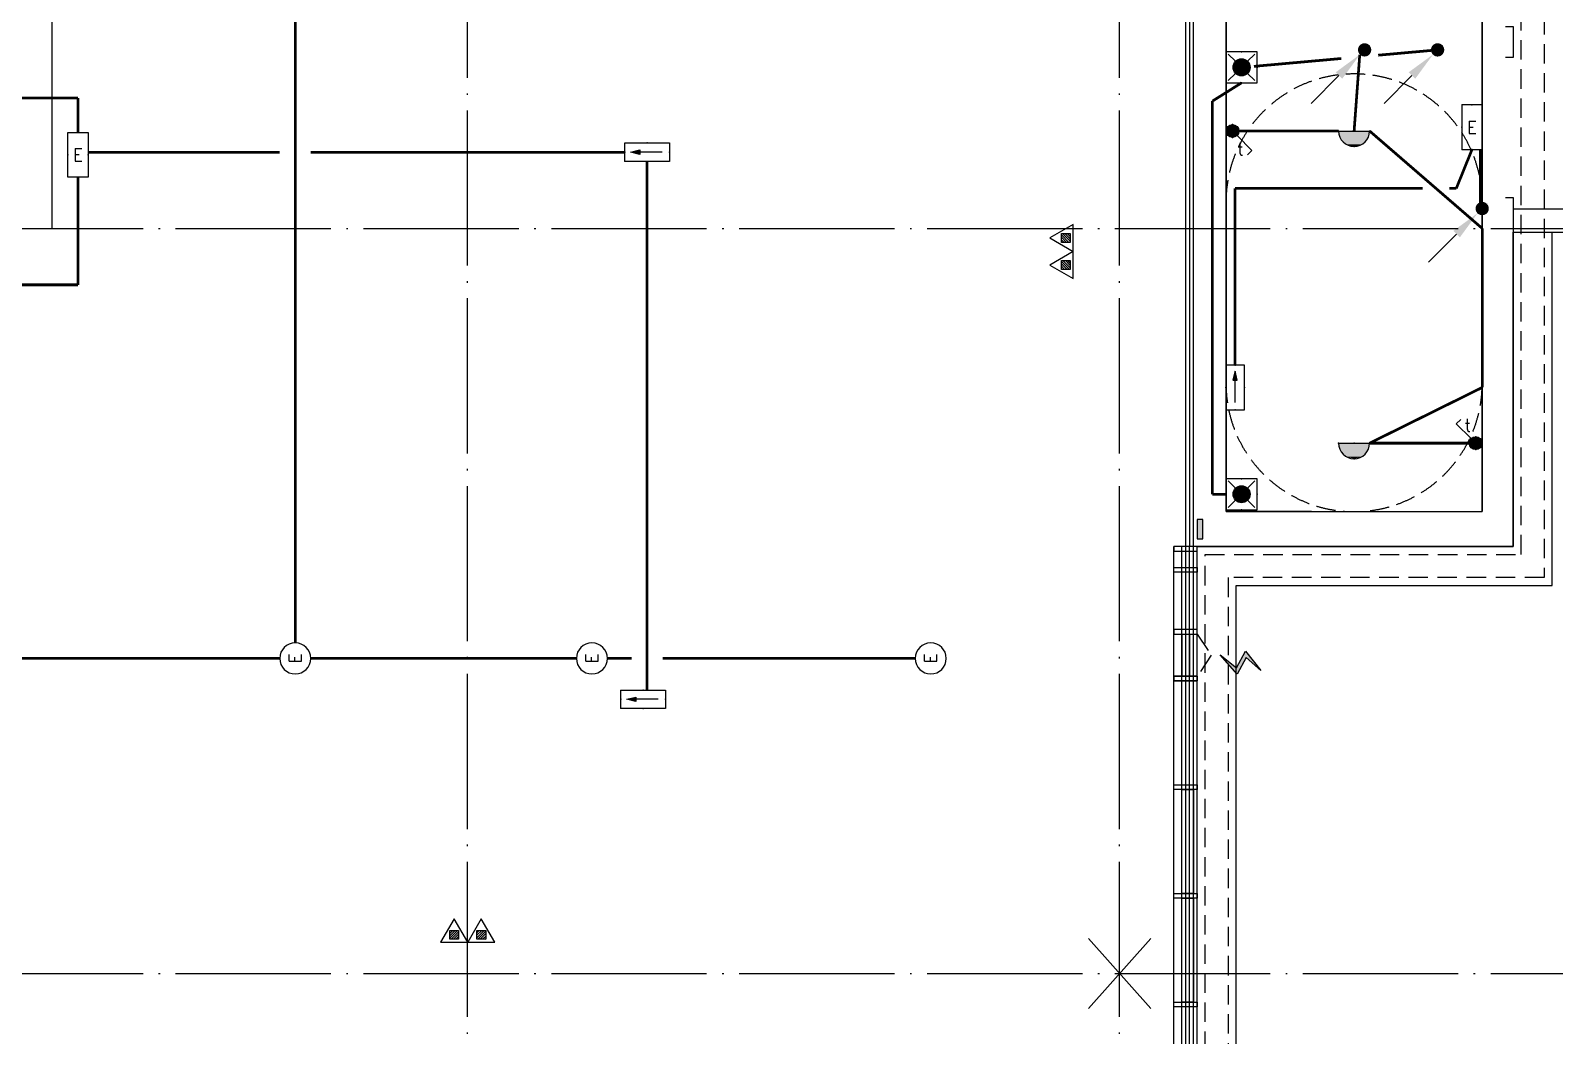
# Model space of a CAD drawing. Extents: x -2209072 to 495824, y -92434 to 572724.
# Drawn here: x 95770 to 115402, y 36400 to 49350 of the extents above; entities that cross this region are included whole.
import ezdxf
from ezdxf.enums import TextEntityAlignment as Align
from ezdxf.xclip import XClip

# ---------------------------------------------------------------- set-up
doc = ezdxf.new("R2010")
doc.units = 0
doc.header["$LTSCALE"] = 1000
doc.header["$MEASUREMENT"] = 0
for name, pattern in [('6#7#幕墙$0$$1$DASH', [0.35, 0.25, -0.1]), ('DASH', [0.35, 0.25, -0.1]), ('X-104 6#7#平面$0$104-1112 结构$0$$AUDIT_BAD_LTYPE1', [0]), ('X-104 6#7#平面$0$CACHE', [0.375, 0.25, -0.125]), ('X-104 6#7#平面$0$DOTE', [2.4200000000000004, 2, -0.2, 0.02, -0.2]), ('梯段6、7$0$DASH', [0.35, 0.25, -0.1])]:
    doc.linetypes.add(name, pattern=pattern)
doc.layers.get('0').update_dxf_attribs({"linetype": 'CONTINUOUS'})
doc.layers.get('Defpoints').update_dxf_attribs({"linetype": 'CONTINUOUS'})
doc.layers.add('6#7#幕墙$0$04-不打印_辅助线', color=165, linetype='CONTINUOUS', plot=False)
for name, color, linetype in [('6#7#幕墙$0$04-电动窗', 1, 'CONTINUOUS'), ('6#7#幕墙$0$A-C_玻璃幕墙', 140, 'CONTINUOUS'), ('6#7#幕墙$0$A-C_窗', 140, 'CONTINUOUS'), ('EQUIP-照明', 3, 'CONTINUOUS'), ('LWIRE', 4, 'CONTINUOUS'), ('WIRE-应急', 2, 'DASH'), ('WIRE-照明', 1, 'CONTINUOUS'), ('X-104 6#7#平面$0$01-标注_轴线坐标', 132, 'CONTINUOUS'), ('X-104 6#7#平面$0$A-E_楼梯', 171, 'CONTINUOUS'), ('X-104 6#7#平面$0$A-O_散水', 134, 'CONTINUOUS'), ('X-104 6#7#平面$0$A-SUR_保温', 222, 'CONTINUOUS'), ('X-104 6#7#平面$0$A-TECH_结构', 21, 'CONTINUOUS'), ('X-104 6#7#平面$0$A_AXIS-轴线', 36, 'X-104 6#7#平面$0$DOTE'), ('X-104 6#7#平面$0$EQUIP_消防-01', 7, 'CONTINUOUS'), ('X-104 6#7#平面$0$M-道路 边线', 151, 'CONTINUOUS'), ('X-104 6#7#平面$0$水-消防_消火栓', 41, 'CONTINUOUS'), ('梯段6、7$0$A-E_楼梯', 171, 'CONTINUOUS')]:
    doc.layers.add(name, color=color, linetype=linetype)
doc.layers.add('X-104 6#7#平面$0$000套内', color=226, linetype='CONTINUOUS', lineweight=30, plot=False)
doc.styles.add('_TEL_DIM', font='SIMPLEX', dxfattribs={"width": 0.8, "height": 3.5, "bigfont": 'HZTXT'})
doc.styles.get("Standard").update_dxf_attribs({"font": 'gbenor.shx', "bigfont": 'gbcbig.shx'})

# ---------------------------------------------------------------- blocks, each defined once
blk = doc.blocks.new('$equip$00001838')
blk.add_circle((0, 0), 0.5)
at = {"color": 7, "style": '_TEL_DIM'}
blk.add_attdef('$TEXT$', text='', height=0.4, dxfattribs=at).set_placement((0, 0), align=Align.MIDDLE_CENTER)
at = {"color": 7, "style": '_TEL_DIM', "flags": 1}
blk.add_attdef('A', text='', height=2e-05, dxfattribs=at).set_placement((0, 0), align=Align.MIDDLE_CENTER)
blk = doc.blocks.new('$equip_U$00000189(HT0843)')
at = {"color": 2}
for p, q in [((-0.7199999999938882, 0.6599999999998545), (-0.7199999999938882, 0)), ((0.7200000000084401, 0.6599999999998545), (-0.7199999999938882, 0.6599999999998545)), ((0.7200000000084401, 0), (0.7200000000084401, 0.6599999999998545)), ((-0.7199999999938882, 0), (0.7200000000084401, 0))]:
    blk.add_line(p, q, dxfattribs=at)
at = {"color": 2, "const_width": 0.0125}
for points in [[(0.7200000000084401, 0.6599999999998545), (0.7200000000084401, 0.6599999999998545), (-0.7199999999938882, 0.6599999999998545)], [(-0.7199999999938882, 0.6599999999998545), (-0.7199999999938882, 0)], [(0.7200000000084401, 0), (0.7200000000084401, 0.6599999999998545)], [(-0.7199999999938882, 0), (0.7200000000084401, 0)]]:
    blk.add_lwpolyline(points, dxfattribs=at)
at = {"color": 2}
blk.add_lwpolyline([(-0.7199999999938882, 0.6599999999998545), (-0.7199999999938882, 0)], dxfattribs=at)
for p in [(7.275957614183426e-12, 0.6599999999998545), (-0.7199999999938882, 0.3299999999999272), (7.275957614183426e-12, 0), (0.7200000000084401, 0.3299999999999272)]:
    blk.add_point(p)
at = {"color": 7, "style": '_TEL_DIM'}
blk.add_attdef('$TEXT$', text='', height=0.4, dxfattribs=at).set_placement((7.275957614183426e-12, 0.3299999999999272), align=Align.MIDDLE_CENTER)
at = {"color": 7, "style": '_TEL_DIM', "flags": 1}
blk.add_attdef('A', text='', height=2.5e-05, dxfattribs=at).set_placement((7.275957614183426e-12, 0), align=Align.MIDDLE_CENTER)
blk = doc.blocks.new('$equip$00002540')
blk.add_hatch(color=256).paths.add_polyline_path([(0.2400000000016007, 0.3720000000030268), (0.2400000000016007, 0.2280000000064319), (0.5280000000020664, 0.3000000000029104)])
for p, q in [((-0.7199999999975262, 0.6000000000058208), (-0.7199999999975262, 0)), ((0.7199999999975262, 0.6000000000058208), (-0.7199999999975262, 0.6000000000058208)), ((0.7199999999975262, 0), (0.7199999999975262, 0.6000000000058208)), ((-0.7199999999975262, 0), (0.7199999999975262, 0)), ((0.2400000000016007, 0.3720000000030268), (0.2400000000016007, 0.2280000000064319)), ((0.5280000000020664, 0.3000000000029104), (0.2400000000016007, 0.3720000000030268)), ((0.2400000000016007, 0.2280000000064319), (0.5280000000020664, 0.3000000000029104))]:
    blk.add_line(p, q)
at = {"color": 7}
blk.add_line((-0.4800000000032014, 0.3000000000029104), (0.4800000000032014, 0.3000000000029104), dxfattribs=at)
at = {"const_width": 0.02}
blk.add_lwpolyline([(-0.7199999999975262, 0.6000000000058208), (-0.7199999999975262, 0), (0.7199999999975262, 0), (0.7199999999975262, 0.6000000000058208), (-0.7199999999975262, 0.6000000000058208), (-0.7199999999975262, 0)], dxfattribs=at)
for p in [(0, 0.6000000000058208), (-0.7199999999975262, 0.3000000000029104), (0, 0), (0.7199999999975262, 0.3000000000029104)]:
    blk.add_point(p)
at = {"color": 7, "style": '_TEL_DIM', "flags": 1}
blk.add_attdef('A', text='', height=2e-05, dxfattribs=at).set_placement((0, 0), align=Align.MIDDLE_CENTER)
blk = doc.blocks.new('$equip$00002534')
for p, q in [((-0.7200000000011642, 0.6599999999998545), (-0.7200000000011642, 0)), ((0.7200000000011642, 0.6599999999998545), (-0.7200000000011642, 0.6599999999998545)), ((0.7200000000011642, 0), (0.7200000000011642, 0.6599999999998545)), ((-0.7200000000011642, 0), (0.7200000000011642, 0))]:
    blk.add_line(p, q)
at = {"const_width": 0.03}
blk.add_lwpolyline([(-0.7200000000011642, 0.6599999999998545), (-0.7200000000011642, 0), (0.7200000000011642, 0), (0.7200000000011642, 0.6599999999998545), (-0.7200000000011642, 0.6599999999998545), (-0.7200000000011642, 0)], dxfattribs=at)
for p in [(0, 0.6599999999998545), (-0.7200000000011642, 0.3299999999981083), (0, 0), (0.7200000000011642, 0.3299999999981083)]:
    blk.add_point(p)
at = {"color": 7, "style": '_TEL_DIM'}
blk.add_attdef('$TEXT$', text='', height=0.4, dxfattribs=at).set_placement((0, 0.3299999999981083), align=Align.MIDDLE_CENTER)
at = {"color": 7, "style": '_TEL_DIM', "flags": 1}
blk.add_attdef('A', text='', height=2e-05, dxfattribs=at).set_placement((0, 0), align=Align.MIDDLE_CENTER)
blk = doc.blocks.new('$equip$00001168')
blk.add_line((-0.5, 0), (0.5, 0))
blk.add_arc((0, 0), 0.5, 180, 0)
for p in [(-0.5, 0), (0, 0), (0.5, 0), (0, -0.5)]:
    blk.add_point(p)
for points in [[(0.4330127018911298, -0.25), (-0.4330127018911298, -0.25), (0.5, 0), (-0.5, 0)], [(0.25, -0.4330127018911298), (-0.25, -0.4330127018911298), (0.4330127018911298, -0.25), (-0.4330127018911298, -0.25)], [(0, -0.5), (0, -0.5), (0.25, -0.4330127018911298), (-0.25, -0.4330127018911298)]]:
    blk.add_solid(points)
at = {"flags": 9}
blk.add_attdef('A', (0, 0), '', height=2e-05, dxfattribs=at)
blk = doc.blocks.new('$equip$00001822')
for p, q in [((0.1473139127483591, 0.3556472460822988), (0.625, 0.8333333333339397)), ((0.625, 0.8333333333339397), (0.7664213562384248, 0.6919119770955149))]:
    blk.add_line(p, q)
blk.add_circle((0, 0.2083333333339397), 0.2083333333334168)
for p in [(-0.2083333333357587, 0.2083333333339397), (-0.01544940226449398, 0.0005736313996749232), (0, 0.4166666666660603), (0.2083333333357587, 0.2083333333339397)]:
    blk.add_point(p)
for points in [[(-0.1804219591213041, 0.312500000001819), (0.1804219591213041, 0.312500000001819), (-0.2083333333284827, 0.2083333333339397), (0.2083333333284827, 0.2083333333339397)], [(-0.1804219591213041, 0.1041666666660603), (0.1804219591213041, 0.1041666666660603), (-0.2083333333284827, 0.2083333333339397), (0.2083333333284827, 0.2083333333339397)], [(-0.1041666666715173, 0.3887552924552438), (0.1041666666715173, 0.3887552924552438), (-0.1804219591213041, 0.312500000001819), (0.1804219591213041, 0.312500000001819)], [(-0.1041666666715173, 0.02791137421263556), (0.1041666666715173, 0.02791137421263556), (-0.1804219591213041, 0.1041666666660603), (0.1804219591213041, 0.1041666666660603)], [(0, 0.4166666666660603), (0, 0.4166666666660603), (-0.1041666666715173, 0.3887552924552438), (0.1041666666715173, 0.3887552924552438)], [(0, 1.818989403545856e-12), (0, 1.818989403545856e-12), (-0.1041666666715173, 0.02791137421263556), (0.1041666666715173, 0.02791137421263556)]]:
    blk.add_solid(points)
at = {"color": 7, "style": '_TEL_DIM'}
blk.add_attdef('$TEXT$', text='', height=0.4, dxfattribs=at).set_placement((0.5805799275694881, 0.4645799965601327), align=Align.MIDDLE_CENTER)
at = {"color": 7, "style": '_TEL_DIM', "flags": 1}
blk.add_attdef('A', text='', height=2e-05, dxfattribs=at).set_placement((0, 0), align=Align.MIDDLE_CENTER)
blk = doc.blocks.new('$equip$00002604')
blk.add_hatch(color=256).paths.add_polyline_path([(0.2745181131831487, 0.5000125000005937, 1), (-0.2744993631858961, 0.5000125000005937, 1)])
for p, q in [((-0.4285620535811177, 0.9285839285730617), (-0.1940976152691292, 0.6941194902610732)), ((0.1941163652627438, 0.6941194902683492), (0.4285808035638183, 0.9285839285730617)), ((-0.4285620535811177, 0.07144107142812572), (-0.1940976152691292, 0.3059055097401142)), ((0.1941163652627438, 0.3059055097328383), (0.4285808035638183, 0.07144107142812572))]:
    blk.add_line(p, q)
at = {"const_width": 0.02}
blk.add_lwpolyline([(-0.4999906250013737, 1.000012500000594), (-0.4999906250013737, 1.250000059371814e-05), (0.5000093749986263, 1.250000059371814e-05), (0.5000093749986263, 1.000012500000594), (-0.4999906250013737, 1.000012500000594), (-0.4999906250013737, 1.250000059371814e-05)], dxfattribs=at)
blk.add_lwpolyline([(-0.4999906250013737, 1.000012500000594), (-0.4999906250013737, 1.250000059371814e-05), (0.5000093749986263, 1.250000059371814e-05), (0.5000093749986263, 1.000012500000594)], close=True)
blk.add_circle((9.374998626299202e-06, 0.5000125000005937), 0.2745087381843628)
for p in [(9.374998626299202e-06, 1.000012500000594), (-0.4999906250013737, 0.5000125000005937), (0.5000093749986263, 0.5000125000005937), (0, 0)]:
    blk.add_point(p)
at = {"color": 7, "style": '_TEL_DIM', "flags": 1}
blk.add_attdef('A', text='', height=2.5e-05, dxfattribs=at).set_placement((0, 0), align=Align.MIDDLE_CENTER)
blk = doc.blocks.new('$equip_U$00000292(HT0843)')
for p in [(9.374998626299202e-06, 1.000012500000594), (-0.4999906250013737, 0.5000125000005937), (0.5000093749986263, 0.5000125000005937)]:
    blk.add_point(p)
blk.add_blockref('$equip$00002604', (0, 0))
at = {"color": 7, "style": '_TEL_DIM', "flags": 1}
for tag in ['REMARK', 'A']:
    blk.add_attdef(tag, text='', height=2.5e-05, dxfattribs=at).set_placement((0, 0), align=Align.MIDDLE_CENTER)
blk = doc.blocks.new('X-104 6#7#平面$0$A$C1863634F')
at = {"layer": 'X-104 6#7#平面$0$A_AXIS-轴线'}
for points in [[(101400.0000000001, -4499.999999999971), (101400, 60899.99999999991)], [(109800.0000000001, -4499.999999999956), (109800, 60899.99999999991)], [(-3999.999999999806, 46799.99999999997), (117300.0000000002, 46799.9999999993)], [(-3999.999999999925, 37199.99999999997), (117300.0000000001, 37199.9999999993)]]:
    blk.add_lwpolyline(points, dxfattribs=at)
blk = doc.blocks.new('梯段6、7')
at = {"color": 8, "linetype": '梯段6、7$0$DASH'}
for centre, radius, start, end in [((49800.00311367554, 3400.000000096537), 1350.000000000002, 0, 180), ((49800.00311367547, -6699.999999936466), 1350.000000000002, 0, 180), ((49800.00311367059, -9819.999999936525), 1350.000000000002, 180, 0), ((49800.00311368037, -16500.0036340596), 1350.000000000002, 0, 180), ((49800.00311366576, -19819.99999996959), 1350, 180, 0), ((20965.47970799168, -27260.00000000224), 1649.999999999774, 0, 180), ((49800.00311367547, -27020.00000000259), 1350.000000000002, 0, 180), ((20965.47970799194, -29600.00000000259), 1649.999999999774, 180, 0), ((49800.00311363724, -29879.99050598426), 1350.000000000002, 180, 0), ((49800.00311368033, -57378.12996616081), 1350.000000000002, 0, 180), ((20965.47970799173, -58198.12996616081), 1649.999999999778, 0, 180), ((49800.00311367551, -59458.12996616078), 1350.000000000002, 180, 0), ((20965.47970799188, -60358.12996616084), 1649.999999999774, 180, 0), ((49800.00311367546, -67528.12996619378), 1350.000000000002, 0, 180), ((20965.47970799168, -68018.12996619346), 1649.999999999774, 0, 180), ((49800.00311367064, -70128.1263565169), 1350.000000000002, 180, 0), ((20965.47970799194, -70358.12996619387), 1649.999999999774, 180, 0), ((49800.00311368039, -79978.12996622684), 1350.000000000002, 180, 0)]:
    blk.add_arc(centre, radius, start, end, dxfattribs=at)
at = {"layer": 'Defpoints'}
for points in [[(44800.0010378748, 6850.000000096596), (54800.00103786729, 6850.000000096537), (54800.00103786727, -3149.999999936525), (44800.00103787478, -3149.999999936525)], [(51150.00311368064, 4950.000000096508), (48450.0031136757, 4950.000000096596), (48450.00311367573, -1149.999999903375), (51150.00311368058, -1149.999999903463)], [(44800.00103787472, -3149.999999936583), (54800.00103786722, -3149.999999936525), (54800.00103786726, -13149.99999996959), (44800.00103787472, -13149.99999996953)], [(51150.00311368032, -5149.999999936583), (48450.00311367546, -5149.999999936525), (48450.00311367548, -11249.99999993655), (51150.00311368036, -11249.99999993652)], [(44800.00103787472, -13149.99999996953), (54800.00103786726, -13149.99999996959), (54800.00103786726, -23150.00000000259), (44800.00103787474, -23150.00000000259)], [(51150.00311367546, -15149.99999996956), (48450.00311367059, -15149.99999996956), (48450.00311367061, -21249.99999996959), (51150.00311367546, -21249.99999996959)], [(15665.47763219092, -23150.00000000268), (25665.47763218347, -23150.00000000265), (25665.47763218347, -33150.00000003559), (15665.47763219092, -33150.00000003568)], [(44800.00103787474, -23150.00000000259), (54800.00103786726, -23150.00000000259), (54800.00103786725, -33150.00000003568), (44800.00103787474, -33150.00000003565)], [(19315.47970798681, -24850.00000000265), (22615.47970799168, -24850.00000000265), (22615.47970799168, -31250.00000000268), (19315.47970798681, -31250.00000000259)], [(48450.00311367059, -25150.00000000265), (51150.00311367547, -25150.00000000259), (51150.00311367547, -31250.00000000256), (48450.00311367059, -31250.00000000265)], [(15665.47763219097, -53908.12996616078), (25665.47763218347, -53908.12996616078), (25665.47763218352, -63908.12996619384), (15665.47763219094, -63908.12996619381)], [(44800.00103787474, -53908.12996616081), (54800.00103786722, -53908.12996616078), (54800.00103786725, -63908.12996619381), (44800.00103787474, -63908.12996619381)], [(19315.4797079867, -55608.12996616084), (22615.47970799159, -55608.12996616084), (22615.47970799156, -62008.12996616084), (19315.4797079867, -62008.12996616078)], [(51150.00311368032, -55908.12996616081), (48450.00311367543, -55908.12996616081), (48450.00311367546, -62008.12996616078), (51150.00311368036, -62008.12996616084)], [(15665.47763219094, -63908.12996619381), (25665.47763218349, -63908.12996619381), (25665.47763218349, -73908.12996622684), (15665.47763219097, -73908.12996622687)], [(44800.00103787474, -63908.12996619381), (54800.00103786722, -63908.12996619381), (54800.00103786726, -73908.12996622684), (44800.00103787472, -73908.12996622684)], [(19315.4797079917, -65608.12996619387), (22615.47970799656, -65608.12996619387), (22615.47970799659, -72008.12996619387), (19315.47970799173, -72008.12996619387)], [(51150.00311368032, -65908.12996619381), (48450.00311367544, -65908.12996619387), (48450.00311367547, -72008.12996619384), (51150.00311368034, -72008.12996619384)], [(15665.477632191, -73908.12996622687), (25665.47763218349, -73908.12996622684), (25665.47763218352, -83908.1299662599), (15665.477632191, -83908.1299662599)], [(44800.00103787475, -73908.12996622687), (54800.00103786726, -73908.12996622684), (54800.00103786727, -83908.1299662599), (44800.00103787474, -83908.12996625988)], [(19315.47970798673, -75608.12996622693), (22615.47970799159, -75608.1299662269), (22615.47970799156, -82008.1299662269), (19315.47970798673, -82008.12996622693)], [(51150.00311368036, -75908.12996622687), (48450.00311367544, -75908.12996622684), (48450.00311367548, -82008.12996622684), (51150.00311368042, -82008.12996622684)]]:
    blk.add_lwpolyline(points, close=True, dxfattribs=at)
for points in [[(47328.13509098372, -61608.12996616078), (52127.8370705538, -61608.12996616078)], [(47328.13509098369, -71608.12996619378), (52127.83707055378, -71608.12996619378)], [(47328.13509098372, -81608.12996622687), (52127.83707055381, -81608.12996622678)]]:
    blk.add_lwpolyline(points, dxfattribs=at)
at = {"layer": '梯段6、7$0$A-E_楼梯'}
for p, q in [((49850.00311367544, -16499.99999996959), (49750.00311367054, -16499.99999996953)), ((49750.00311367055, -16699.99999996959), (49750.00311367054, -16499.99999996953)), ((49850.00311367547, -18516.5383014743), (49850.00311367544, -16499.99999996959)), ((49850.00311367544, -16499.99999996959), (51150.00311367548, -16499.99999996953)), ((49910.00311366803, -16699.99999996959), (49910.00311366802, -16499.99999996959)), ((49910.00311366802, -16499.99999996959), (51150.00311367548, -16499.99999996953)), ((49850.00311367544, -16759.99999996959), (51150.00311367548, -16759.99999996959)), ((51150.00311367546, -17892.53830147415), (51150.00311367547, -16699.99999996962)), ((49850.00311367547, -17019.99999996959), (51150.00311367548, -17019.99999996953)), ((49850.00311367546, -17279.99999996959), (51150.00311367546, -17279.99999996953)), ((49850.00311367548, -17539.99999996953), (51150.00311367546, -17539.99999996959)), ((49850.00311367548, -17799.99999996953), (51150.00311367547, -17799.99999996959)), ((49850.00311367548, -18059.99999996959), (50801.12457514326, -18059.99999996959)), ((50553.44414001248, -18178.8866088324), (51150.00311367548, -17892.53830147409)), ((50572.56100925029, -18280.63390858911), (51150.0031136755, -18003.46169846502)), ((51150.00311367546, -19819.99999996959), (51150.0031136755, -18003.46169846502)), ((49850.00311367548, -18516.53830147412), (50409.45413321827, -18248.00181209357)), ((50428.57100245611, -18349.74911185022), (50395.62278177442, -18174.38606236456)), ((50395.62278177442, -18174.38606236456), (50587.93096954554, -18362.43872390778)), ((50587.93096954554, -18362.43872390778), (50553.44414001248, -18178.8866088324)), ((49850.00311367546, -18319.99999996959), (50259.45790847656, -18319.99999996959)), ((49850.00311367547, -18627.46169846499), (50428.57100245611, -18349.74911185022)), ((50615.54831887432, -18259.9999999695), (51150.00311367544, -18259.99999996956)), ((49850.00311367548, -19819.99999996959), (49850.00311367547, -18627.46169846499)), ((50073.88165220765, -18519.99999996959), (51150.00311367547, -18519.99999996953)), ((49850.00311367547, -18779.99999996956), (51150.00311367548, -18779.9999999695)), ((49850.00311367544, -19039.99999996956), (51150.00311367546, -19039.99999996956)), ((49850.00311367547, -19299.9999999695), (51150.00311367546, -19299.99999996956)), ((49850.00311367547, -19559.99999996953), (51150.00311367546, -19559.99999996956)), ((49750.00311367058, -19819.99999996953), (49852.73716575759, -19819.99999996959)), ((49850.00311367548, -19819.99999996959), (51150.00311367546, -19819.99999996959)), ((49750.00311370398, -27020.00000000265), (49850.00311367061, -27020.00000000262)), ((65868.2518914072, -53274.68419681478), (106225.487226869, -53274.68419681478)), ((66706.71224821625, -53743.14960536809), (68845.65029137098, -55132.79230492283)), ((66772.08878844205, -53642.5220346525), (68592.08878844205, -54824.95446708499)), ((66838.5272855135, -56653.06257519309), (68977.46532866826, -55263.41987563836)), ((65909.85493770942, -56514.14365627419), (63784.49059929526, -56514.14365627422)), ((66542.08878844243, -56514.14365627422), (65909.85493770942, -56514.14365627419)), ((66572.08878844237, -56634.14365627416), (63784.49059929524, -56634.14365627419)), ((66542.08878844244, -56676.73623493291), (68845.650291371, -58173.33284546339)), ((66772.08878844205, -56683.06257519315), (68592.08878844205, -57865.49500762558)), ((66802.08878844243, -59524.68419681478), (64634.40468344954, -59524.68419681481)), ((66792.02932894987, -59524.68419681481), (106225.487226869, -59524.68419681478)), ((49690.00311367543, -78442.12996622684), (49690.00311367538, -77318.12996622623)), ((49690.00311367538, -77318.12996622623), (49910.00311367548, -77318.12996622623)), ((49910.00311367548, -77318.12996622623), (49910.00311367551, -80038.12996622667)), ((49750.00311367543, -78418.12996622687), (49750.0031136754, -77378.1299662262)), ((49750.0031136754, -77378.1299662262), (49850.00311367546, -77378.12996622626)), ((49850.00311367546, -77378.12996622626), (49850.0031136755, -80038.12996622667)), ((48450.0031136755, -80108.12996622684), (48450.0031136755, -80048.12996622681)), ((49910.00311367551, -80038.12996622667), (49850.0031136755, -80038.12996622667))]:
    blk.add_line(p, q, dxfattribs=at)
for points in [[(49690.00311363903, -19879.99999996962), (49910.00311363912, -19879.99999996976), (49910.00311366862, -16439.99999996953), (49690.00311366862, -16439.99999996962), (49690.00311363903, -19879.99999996962)], [(49690.00311370401, -29360.00000000262), (49690.00311370401, -26960.00000000262), (49910.00311370399, -26960.00000000265), (49910.00311370399, -29880.00000000265)], [(51150.00311363724, -29879.99050598429), (51150.00311367546, -29620.00000000262)], [(66542.08878844244, -53443.60311573357), (66542.08878844243, -53274.68419681478), (66153.67404060112, -53274.68419681475)], [(66542.08878844243, -53304.68419681478), (66542.08878844243, -53704.68419681481), (66342.08878844243, -53704.68419681475), (66342.08878844243, -53304.68419681478)], [(68882.08878844208, -54963.87338600389), (68882.08878844208, -54794.95446708493), (68622.08878844208, -54794.95446708496), (68622.08878844208, -54626.03554816605), (68362.08878844208, -54626.03554816605), (68362.08878844211, -54457.11662924709), (68102.0887884421, -54457.11662924706), (68102.08878844207, -54288.1977103283), (67842.08878844207, -54288.1977103283), (67842.0887884421, -54119.27879140934), (67582.08878844212, -54119.27879140931), (67582.08878844211, -53950.35987249037), (67322.0887884421, -53950.35987249043), (67322.0887884421, -53781.44095357147), (67062.08878844211, -53781.44095357147), (67062.08878844211, -53612.5220346525), (66802.08878844211, -53612.5220346525), (66802.08878844244, -53443.60311573357), (66542.08878844244, -53443.60311573357)], [(68852.08878844207, -54963.87338600389), (68852.08878844207, -54824.95446708496), (68592.08878844205, -54824.95446708499), (68592.08878844208, -54656.03554816602), (68332.0887884421, -54656.03554816602), (68332.08878844208, -54487.11662924715), (68072.08878844207, -54487.11662924712), (68072.0887884421, -54318.19771032827), (67812.08878844208, -54318.19771032827), (67812.08878844208, -54149.27879140939), (67552.0887884421, -54149.27879140936), (67552.0887884421, -53980.3598724904), (67292.08878844211, -53980.35987249037), (67292.08878844208, -53811.44095357152), (67032.08878844208, -53811.44095357152), (67032.08878844211, -53642.52203465253), (66772.08878844205, -53642.5220346525), (66772.08878844237, -53473.6031157336), (66542.08878844243, -53473.60311573363)], [(66802.08878844243, -56484.14365627419), (66802.08878844246, -56315.22473735522), (67062.08878844243, -56315.22473735525), (67062.08878844243, -56146.30581843632), (67322.08878844243, -56146.30581843635), (67322.08878844243, -55977.38689951738), (67582.08878844243, -55977.38689951738), (67582.08878844244, -55808.46798059859), (67842.08878844244, -55808.46798059857), (67842.08878844243, -55639.54906167966), (68102.08878844242, -55639.54906167966), (68102.0887884424, -55470.6301427607), (68362.08878844239, -55470.63014276072), (68362.0887884424, -55301.71122384179), (68622.08878844242, -55301.71122384173), (68622.0887884424, -55132.79230492286), (68882.0887884424, -55132.79230492288), (68882.08878844208, -54963.87338600389), (69142.08878844205, -54963.87338600389)], [(66832.08878844243, -56484.14365627419), (66832.08878844243, -56345.22473735528), (67092.08878844243, -56345.22473735528), (67092.08878844244, -56176.30581843635), (67352.08878844244, -56176.30581843635), (67352.08878844243, -56007.38689951741), (67612.08878844243, -56007.38689951741), (67612.0887884424, -55838.46798059862), (67872.08878844243, -55838.46798059862), (67872.08878844242, -55669.54906167963), (68132.08878844242, -55669.54906167963), (68132.0887884424, -55500.63014276072), (68392.0887884424, -55500.6301427607), (68392.0887884424, -55331.71122384176), (68652.08878844242, -55331.71122384176), (68652.08878844242, -55162.79230492283), (68912.08878844246, -55162.79230492286), (68912.08878844211, -54993.87338600386), (69142.08878844207, -54993.87338600386)], [(69112.08878844214, -54993.87338600389), (69112.08878844214, -55393.87338600386), (68912.08878844214, -55393.87338600386), (68912.08878844211, -54993.87338600386)], [(68882.0887884421, -58004.41392654451), (68882.08878844208, -57835.49500762558), (68622.08878844208, -57835.49500762558), (68622.08878844212, -57666.57608870658), (68362.0887884421, -57666.57608870664), (68362.0887884421, -57497.65716978774), (68102.08878844211, -57497.65716978774), (68102.08878844211, -57328.73825086886), (67842.08878844211, -57328.73825086886), (67842.08878844211, -57159.81933194998), (67582.0887884421, -57159.81933194996), (67582.08878844211, -56990.90041303099), (67322.08878844211, -56990.90041303099), (67322.0887884421, -56821.98149411209), (67062.08878844211, -56821.98149411211), (67062.08878844211, -56653.06257519312), (66802.08878844211, -56653.06257519309), (66802.08878844243, -56484.14365627419), (66542.08878844244, -56484.14365627422)], [(68852.08878844207, -58004.41392654454), (68852.08878844208, -57865.49500762555), (68592.08878844205, -57865.49500762558), (68592.08878844208, -57696.57608870661), (68332.0887884421, -57696.57608870658), (68332.08878844207, -57527.65716978771), (68072.08878844207, -57527.65716978771), (68072.08878844208, -57358.73825086889), (67812.08878844208, -57358.73825086886), (67812.0887884421, -57189.81933194996), (67552.08878844207, -57189.81933195001), (67552.08878844208, -57020.90041303102), (67292.08878844208, -57020.90041303105), (67292.08878844211, -56851.98149411209), (67032.08878844211, -56851.98149411209), (67032.08878844208, -56683.06257519312), (66772.08878844205, -56683.06257519315), (66772.08878844237, -56514.14365627425), (66542.08878844243, -56514.14365627422)], [(66772.08878844237, -56514.14365627468), (66772.08878844239, -56914.14365627471), (66572.08878844237, -56914.14365627468), (66572.08878844239, -56514.14365627465)], [(66802.08878844243, -59524.68419681478), (66802.08878844246, -59355.76527789584), (67062.08878844244, -59355.76527789584), (67062.08878844242, -59186.84635897691), (67322.08878844243, -59186.84635897694), (67322.08878844243, -59017.927440058), (67582.08878844243, -59017.927440058), (67582.08878844243, -58849.00852113913), (67842.08878844244, -58849.00852113916), (67842.08878844242, -58680.08960222028), (68102.08878844243, -58680.08960222028), (68102.0887884424, -58511.17068330129), (68362.0887884424, -58511.17068330132), (68362.08878844243, -58342.25176438238), (68622.08878844242, -58342.25176438235), (68622.08878844242, -58173.33284546345), (68882.08878844243, -58173.33284546342), (68882.0887884421, -58004.41392654451), (69142.08878844208, -58004.41392654451)]]:
    blk.add_lwpolyline(points, dxfattribs=at)
for p in [(66792.02932894988, -53443.60311573368), (66792.02932894985, -53612.52203465265), (66792.02932894988, -53781.44095357158), (66792.02932894988, -53950.35987249043), (66792.02932894987, -54119.27879140942), (66792.02932894987, -54288.1977103283), (66792.02932894988, -54457.1166292472), (66792.02932894985, -54626.03554816614), (66792.02932894985, -54794.9544670851), (66792.02932894985, -54963.87338600395), (66792.02932894987, -55132.79230492294), (66792.02932894987, -55301.71122384182), (66792.02932894988, -55470.63014276075), (66792.02932894985, -55639.54906167969), (66792.02932894987, -55808.46798059859), (66792.02932894987, -55977.3868995175), (66792.02932894987, -56146.30581843641), (66792.02932894987, -56315.22473735534), (66792.02932894988, -56484.14365627425), (66792.02932894987, -56653.06257519315), (66792.02932894985, -56821.98149411211), (66792.02932894987, -56990.90041303099), (66792.02932894988, -57159.8193319499), (66792.02932894985, -57328.73825086886), (66792.02932894987, -57497.65716978777), (66792.0293289499, -57666.57608870664), (66792.02932894985, -57835.49500762561), (66792.02932894985, -58004.41392654451), (66792.02932894985, -58173.33284546342), (66792.02932894987, -58342.25176438238), (66792.02932894985, -58511.17068330126), (66792.02932894988, -58680.08960222019), (66792.02932894985, -58849.00852113913), (66792.02932894987, -59017.92744005803), (66792.02932894985, -59186.84635897694), (66792.02932894984, -59355.7652778959)]:
    blk.add_point(p, dxfattribs=at)
blk = doc.blocks.new('X-104 6#7#平面$0$1f结构')
at = {"layer": 'Defpoints'}
for p, q in [((-399.9999999998836, -449.9999999915017), (400.0000000008149, 450.0000000083819)), ((-399.9999999996508, 450.0000000086147), (400.0000000006403, -449.9999999911524))]:
    blk.add_line(p, q, dxfattribs=at)
blk = doc.blocks.new('X-104 6#7#平面$0$efrgh')
at = {"layer": 'X-104 6#7#平面$0$A-TECH_结构'}
blk.add_lwpolyline([(59650.01591420066, 20549.99311477016), (67750.01053886974, 20549.9969060581), (67750.00785120408, 22299.99090119128), (70799.99999973972, 22299.98710990311), (70799.99999973972, 32299.98710990591), (68400.00606579026, 32299.98710990586), (68400.00606579026, 35599.98710991143), (110749.9999997444, 35599.98710991166), (110749.9999997452, 57399.98710991706), (58449.99999974522, 57399.98710991242)], dxfattribs=at)
blk = doc.blocks.new('X-104 6#7#平面$0$dfsgfh')
h = blk.add_hatch(color=256)
h.dxf.hatch_style = 1
h.paths.add_polyline_path([(70.00000000104774, 250), (0, 250), (0, 0), (70.00000000104774, 0)])
blk.add_lwpolyline([(70.00000000104774, 250), (0, 250), (0, 0), (70.00000000104774, 0)], close=True)
blk = doc.blocks.new('X-104 6#7#平面$0$A$C345B0C38')
at = {"layer": 'X-104 6#7#平面$0$M-道路 边线'}
for radius in [11999.99999999999, 15999.99999999999]:
    blk.add_arc((105300.1338604093, 41600.46964287758), radius, 270.0000136603783, 1.366037834002563e-05, dxfattribs=at)
blk = doc.blocks.new('6#7#幕墙$0$ii')
blk.add_lwpolyline([(-1339.999257087533, -5.379672802519053e-05), (0.0007429124671034515, -5.379672802519053e-05), (0.0007429124671034515, -150.000053796728), (-1339.999257087533, -150.000053796728)], close=True)
blk = doc.blocks.new('6#7#幕墙$0$saklshkjdhkjsa')
at = {"layer": '6#7#幕墙$0$04-电动窗'}
h = blk.add_hatch(color=1, dxfattribs=at)
h.dxf.hatch_style = 1
h.paths.add_polyline_path([(102.2338169860595, 870.4167038586456), (272.9913033439661, 681.7509460486763), (56.48760871839477, 564.4127020619635), (304.5745732526702, 344.7844912894361), (135.8710200377682, 554.4993773271563), (352.3747146633395, 671.837621313869)])
at = {"layer": '6#7#幕墙$0$04-电动窗', "color": 1}
blk.add_lwpolyline([(102.2338169860595, 870.4167038586456), (272.9913033439661, 681.7509460486763), (56.48760871839477, 564.4127020619635), (304.5745732526702, 344.7844912894361), (135.8710200377682, 554.4993773271563), (352.3747146633395, 671.837621313869), (102.2338169860595, 870.4167038586456)], close=True, dxfattribs=at)
at = {"layer": '6#7#幕墙$0$A-C_玻璃幕墙'}
for points in [[(30, 50), (30, -250), (-30, -250), (-30, 50.02057706948108), (30.04609127351432, 50.02765407432162)], [(630.004855821433, 50), (630.004855821433, -250), (570.004855821433, -250), (570.004855821433, 50.02057706948108), (630.0509470949473, 50.02765407432162)]]:
    blk.add_lwpolyline(points, dxfattribs=at)
at = {"layer": '6#7#幕墙$0$A-C_窗', "linetype": 'ByBlock'}
for p, q in [((30, 50), (570.0130047173589, 50.00101096995786)), ((30, -250), (30, 50)), ((570.0130047173589, -249.9989890300421), (570.0130047173589, 50.00101096995786)), ((570.0130047173589, -49.99898903004214), (30, -50)), ((570.0130047173589, -149.9989890300421), (30, -150)), ((30, -250), (570.0130047173589, -249.9989890300421))]:
    blk.add_line(p, q, dxfattribs=at)
at = {"layer": '6#7#幕墙$0$A-C_窗', "linetype": '6#7#幕墙$0$$1$DASH'}
blk.add_lwpolyline([(570.0054820330115, 50.00101106122747), (300.0024279106292, 229.9969669721031), (30, 50.0000000000291)], dxfattribs=at)
blk = doc.blocks.new('6#7#幕墙')
at = {"layer": '6#7#幕墙$0$04-不打印_辅助线'}
blk.add_lwpolyline([(59100.00850458957, 22349.99999999984), (59100.00173177354, 22349.99930572694), (68300.00173177352, 22349.99930572696), (68300.00850458602, 22350.00000000015), (70750.00000001192, 22350.00000000608), (70750.00000001192, 32249.99924173302), (68350.00000001832, 32249.99924173308), (68350.00000001832, 35649.99924173866), (110700.0000000167, 35649.99924173875), (110700.0000000169, 42699.99999999666)], dxfattribs=at)
at = {"layer": '6#7#幕墙$0$A-C_玻璃幕墙'}
for points in [[(65800.00312925928, 22249.99999999837), (70850.00000001192, 22250.0000000062), (70850.00000001192, 32349.99924173302), (68450.00000001832, 32349.99924173308), (68450.00000001832, 35549.99924173866), (110800.0000000167, 35549.99924173875), (110800.0000000169, 42699.99999999665)], [(68449.9999998959, 35749.99924173866), (110600.0000000167, 35749.99924173875), (110600.0000000169, 42699.99999999666)], [(68449.99999989604, 35849.99924173866), (110500.0000000167, 35849.99924173875), (110500.0000000169, 42699.99999999666)], [(68449.99999989566, 35599.99924173866), (110750.0000000167, 35599.99924173875), (110750.0000000169, 42699.99999999665)]]:
    blk.add_lwpolyline(points, dxfattribs=at)
for points in [[(110500.0000000169, 42699.99999999666), (110500.0000000169, 42639.99999999666), (110800.0000000169, 42639.99999999619), (110800.0000000169, 42699.99999999619)], [(110800.0000000174, 42430.00000002113), (110800.0000000174, 42370.00000002113), (110500.0007582704, 42370.00000002066), (110500.0007582704, 42430.00000002066)], [(110800.0000000174, 41029.99999989866), (110800.0000000174, 40969.99999989866), (110500.0007582704, 40969.99999989819), (110500.0007582704, 41029.99999989819)], [(110800.0000000174, 39630.00000002113), (110800.0000000174, 39570.00000002113), (110500.0007582704, 39570.00000002066), (110500.0007582704, 39630.00000002066)], [(110800.0000000174, 38230.00000002113), (110800.0000000174, 38170.00000002113), (110500.0007582704, 38170.00000002066), (110500.0007582704, 38230.00000002066)], [(110800.0000000174, 36830.00000002113), (110800.0000000174, 36770.00000002113), (110500.0007582704, 36770.00000002066), (110500.0007582704, 36830.00000002066)]]:
    blk.add_lwpolyline(points, close=True, dxfattribs=at)
at = {"layer": '6#7#幕墙$0$A-C_玻璃幕墙', "xscale": -1, "rotation": 270}
blk.add_blockref('6#7#幕墙$0$saklshkjdhkjsa', (110750.0007582166, 41000.00000002066), dxfattribs=at)
at = {"layer": '6#7#幕墙$0$A-C_玻璃幕墙', "rotation": 90}
for p in [(110599.9999463639, 39569.9992571015), (110599.9999463637, 38169.99925710849)]:
    blk.add_blockref('6#7#幕墙$0$ii', p, dxfattribs=at)
blk = doc.blocks.new('X-104 6#7#平面$0$$TWTSYS$00000546')
h = blk.add_hatch()
h.set_pattern_fill('ANSI31', color=256, scale=200, style=0)
h.set_pattern_definition([(45, (-38543.80223862439, -6670.830405693208), (-17.67766952966369, 17.67766952966369), [])])
h.paths.add_polyline_path([(-64.92232553117356, 173.7449990885525), (64.922325531159, 173.7449990885525), (64.922325531159, 43.90034802621994), (-64.92232553117356, 43.90034802621994)])
for points in [[(0, 343.6163707387423), (-198.3870041439732, 0), (198.3870041439732, 0)], [(-64.92232553117356, 173.7449990885525), (64.922325531159, 173.7449990885525), (64.922325531159, 43.90034802621994), (-64.92232553117356, 43.90034802621994)]]:
    blk.add_lwpolyline(points, close=True)
blk = doc.blocks.new('X-104 6#7#平面$0$灭火器2')
at = {"layer": 'X-104 6#7#平面$0$EQUIP_消防-01', "xscale": 0.88, "yscale": 0.88, "zscale": 0.88, "rotation": 90}
for p in [(-4049632.307172487, -27063.59765158896), (-4049632.307172487, -27412.75877888245)]:
    blk.add_blockref('X-104 6#7#平面$0$$TWTSYS$00000546', p, dxfattribs=at)
blk = doc.blocks.new('X-104 6#7#平面$0$A$C61334207')
at = {"layer": 'X-104 6#7#平面$0$EQUIP_消防-01'}
blk.add_blockref('X-104 6#7#平面$0$灭火器2', (4158834.163401463, 73740.03444427217), dxfattribs=at)
at = {"layer": 'X-104 6#7#平面$0$EQUIP_消防-01', "rotation": 270}
blk.add_blockref('X-104 6#7#平面$0$灭火器2', (128639.9313203144, -4012030.334929264), dxfattribs=at)
blk = doc.blocks.new('X-104 6#7#平面')
at = {"layer": 'X-104 6#7#平面$0$000套内'}
blk.add_lwpolyline([(84949.89687611593, 46800.11601430148), (84949.89687611593, 46300.1160143114), (86749.89687611547, 46300.11601431178), (86749.89687611547, 46800.11601429331), (96049.89692079637, 46800.11601425109), (96049.89691337128, 48650.11591252835), (96049.89687637112, 48700.11581461695), (96049.89687899861, 55400.11448125257), (101399.876046391, 55400.10842067633), (101399.8994851229, 57300.10994416883), (110649.8968761095, 57300.10980260753), (110649.8968761095, 35700.11601424842), (74799.89717678225, 35700.10918992836), (74799.89658461453, 39150.11644637625), (72999.89640614914, 39150.1190606908), (72999.89736716496, 42450.11627571422), (82899.89607766317, 42450.11459462433), (82899.8968761164, 46800.11601431078), (82899.8968761164, 46800.11601431078), (82899.8968761164, 46800.11601431078), (84949.89687611593, 46800.11601430148)], dxfattribs=at)
at = {"layer": 'X-104 6#7#平面$0$A-E_楼梯'}
blk.add_line((114469.8995186493, 49300.15073825428), (114469.8989088337, 47800.15073825477), dxfattribs=at)
for points in [[(114869.898861582, 46750.11620990129), (117269.9006661611, 46750.1164538279), (117269.900499989, 51650.11688832008)], [(114869.8989835443, 47050.11620990129), (116969.9006661611, 47050.1164538279), (116969.9004898153, 51650.11627850484), (114869.9005146825, 51650.11603457823)]]:
    blk.add_lwpolyline(points, dxfattribs=at)
at = {"layer": 'X-104 6#7#平面$0$A-O_散水', "linetype": 'X-104 6#7#平面$0$CACHE'}
blk.add_lwpolyline([(115269.9014497227, 54050.11646144917), (115269.8966728438, 42300.11414022578), (111199.9029541131, 42300.11584655091), (111199.902959752, 35150.11601425182), (68849.90295727912, 35150.11601425171), (68849.90294432465, 32750.11601424395), (71249.90294215921, 32750.1160142439), (71249.90294215921, 21850.11601424178), (67749.8991222511, 21850.12848660645), (67749.8991222511, 22150.12848660645), (70949.90294215921, 22150.11601424128), (70949.90294215921, 32450.1160142439), (68549.90294270532, 32450.11601424396), (68549.90295889846, 35450.11601425165), (110899.9029595155, 35450.11601425182), (110899.9029538764, 42600.11597232449), (114969.8967948067, 42600.11426599929), (114969.9014497225, 54050.11646144917)], dxfattribs=at)
at = {"layer": 'X-104 6#7#平面$0$A-O_散水'}
for points in [[(67749.90000536235, 22250.11542060479), (67749.90000536235, 21750.11601423593), (71349.90294215921, 21750.11601424195), (71349.90294215921, 32850.1160142439), (68949.90294486436, 32850.11601424395), (68949.90295673942, 35050.11601425168), (111299.9029598309, 35050.11601425182), (111299.9029541919, 42200.11580462639), (115369.8966321895, 42200.11409830127), (115369.8984819602, 46750.11626071926)], [(67749.90000536351, 22250.11601423593), (70849.90294215921, 22250.11601424111), (70849.90294215921, 32350.11601424391), (68449.90294216562, 32350.11601424397), (68449.90295943827, 35550.1160142517), (110799.9029594365, 35550.11601425182), (110799.9029537976, 42700.11601424901), (114869.896835461, 42700.1143079238), (114869.8984819601, 46750.11620990126)]]:
    blk.add_lwpolyline(points, dxfattribs=at)
at = {"layer": 'X-104 6#7#平面$0$A-SUR_保温'}
blk.add_line((110699.8968761221, 55950.11793813072), (110699.8908100713, 42700.11601423281), dxfattribs=at)
for points in [[(114769.9028507589, 49400.11587196266), (114869.8996812537, 49400.11587196266), (114869.8995186355, 49000.11625055537), (114769.8995186356, 49000.11625055537)], [(114769.8986648988, 47200.11623022844), (114869.8987258761, 47200.11623022842), (114869.8968354617, 42700.11601425142), (110799.8968761216, 42700.11601425156)]]:
    blk.add_lwpolyline(points, dxfattribs=at)
at = {"linetype": 'X-104 6#7#平面$0$104-1112 结构$0$$AUDIT_BAD_LTYPE1'}
blk.add_blockref('X-104 6#7#平面$0$A$C61334207', (0.116014253123808, 0.1160142530073927), dxfattribs=at)
blk.add_blockref('6#7#幕墙', (0, 0))
at = {"color": 1}
blk.add_blockref('X-104 6#7#平面$0$A$C345B0C38', (-0.1023660261416808, 0.1296631311769282), dxfattribs=at)
ref = blk.add_blockref('梯段6、7', (91854.41730218533, 74400.11552925283))
XClip(ref).set_block_clipping_path([(19315.479707986815, -31250.000000002616), (22615.479707991675, -24850.000000002616)])
at = {"rotation": 180}
blk.add_blockref('X-104 6#7#平面$0$dfsgfh', (110869.8907649526, 43050.11932736798), dxfattribs=at)
at = {"xscale": -1}
blk.add_blockref('X-104 6#7#平面$0$1f结构', (109799.8968761164, 37200.11601425152), dxfattribs=at)
at = {"layer": 'X-104 6#7#平面$0$01-标注_轴线坐标'}
blk.add_blockref('X-104 6#7#平面$0$A$C1863634F', (-0.1031238836003467, 0.1160142521999909), dxfattribs=at)
at = {"layer": 'X-104 6#7#平面$0$水-消防_消火栓', "linetype": 'ByBlock'}
blk.add_blockref('X-104 6#7#平面$0$efrgh', (-0.1091896734433249, 0.1220800168947584), dxfattribs=at)
blk = doc.blocks.new('$TelecSys$00000081')
for p, q in [((0.1041666666678793, 0.1041666666660603), (0.1041666666678793, 0.1041666666660603)), ((-0.1041666666678793, -0.1041666666660603), (-0.1041666666678793, -0.1041666666660603)), ((-1.150000000001455, -1.149999999999636), (-0.5499999999992724, -0.5499999999992724))]:
    blk.add_line(p, q)
at = {"const_width": 0.1425}
blk.add_lwpolyline([(0.07125000000087311, 0, 1), (-0.07125000000087311, 0, 1)], format="xyb", close=True, dxfattribs=at)
blk.add_solid([(-0.6199999999989814, -0.4799999999995634), (-0.4799999999995634, -0.6200000000008004), (-0.09999999999854481, -0.1000000000003638)])
at = {"width": 0.8, "flags": 9}
blk.add_attdef('A', (0, 0), '', height=2e-05, rotation=180, dxfattribs=at)

msp = doc.modelspace()

# ---------------------------------------------------------------- linework, layer by layer
at = {"layer": 'WIRE-应急', "linetype": 'DASH', "const_width": 35}
for points in [[(99180.57079711737, 41459.79458062509), (99180.57079711737, 50755.63032497089)], [(113895.5916960925, 49099.99182995129), (113130.1994450043, 49031.36657154765)], [(112152.6992662961, 48943.72366392953), (111529.2942968921, 48887.82902029413)], [(112654.5655676444, 48988.72112054774), (112152.6992662961, 48943.72366392953)], [(110994.3319350947, 48439.82671667542), (111370.0051219706, 48675.16371398489)], [(93545.83317832282, 48480.00025178679), (96381.84208197233, 48480.00025178684)], [(96381.84208197234, 48035.86207556832), (96381.84208197233, 48480.00025178684)], [(110994.3319350947, 43375.13223876949), (110994.3319350947, 48439.82671667542)], [(98980.57079711737, 47781.41644001333), (96513.84208197231, 47781.41644001333)], [(103425.3721285607, 47781.41644001333), (99380.57079711737, 47781.41644001333)], [(114136.1910775434, 47314.64150561864), (114338.0021557129, 47814.54321803514)], [(114444.9908979827, 47090.03845004152), (114444.9908979827, 47814.54321803514)], [(103713.3721285597, 47661.41644001217), (103713.3721285597, 40852.16112032955)], [(96381.84208197234, 47459.86207556739), (96381.84208197234, 46072.56405299931)], [(113703.3768167911, 47314.64150561865), (111286.6099325564, 47314.64150561858)], [(111286.6099325565, 45038.03845004059), (111286.6099325564, 47314.64150561858)], [(114136.1910775434, 47314.64150561864), (114047.2174678616, 47314.64150561865)], [(86086.75186967346, 46072.56405299931), (96381.84208197234, 46072.56405299931)], [(111169.9903902073, 43375.13598876894), (110994.3319350947, 43375.13223876949)], [(98980.57079711737, 41259.79458818203), (95555.57079711737, 41259.79462902483)], [(102801.6589121283, 41259.79454874206), (99380.57079711737, 41259.79458463668)], [(103513.3721285597, 41259.79453735318), (103201.6589121283, 41259.79454145565)], [(107166.9670400703, 41259.79448926818), (103913.3721285597, 41259.79453208878)]]:
    msp.add_lwpolyline(points, dxfattribs=at)
at = {"layer": 'WIRE-照明', "linetype": 'Continuous', "const_width": 35}
for points in [[(112820.1900757393, 48054.63037949707), (112892.6992959813, 49037.49909158023)], [(111336.6667886368, 48054.63037949707), (112620.1900757393, 48054.63037949707)], [(113020.1900757393, 48054.63037949707), (114470.0001219752, 46800.00000001348)], [(114470.0001219752, 46800.00000001348), (114470.0001219751, 44750.03845004152)], [(114470.0001219751, 44750.03845004152), (113020.1900757393, 44032.76364923408)], [(113020.1900757393, 44032.76364923408), (114303.3338345156, 44032.76297851814)]]:
    msp.add_lwpolyline(points, dxfattribs=at)

# ---------------------------------------------------------------- block references
msp.add_blockref('X-104 6#7#平面', (0, 0))
at = {"layer": 'EQUIP-照明', "xscale": 400, "yscale": 400, "zscale": 400}
for name, p, rotation in [('$equip_U$00000292(HT0843)', (111170.0001219703, 48875.16746398434), 270), ('$equip$00002540', (111406.6099325577, 44750.03845004158), 90), ('$equip_U$00000292(HT0843)', (111169.9903902073, 43375.13598876894), 270)]:
    msp.add_blockref(name, p, dxfattribs=dict(at, rotation=rotation))
at = {"layer": 'EQUIP-照明'}
ref = msp.add_blockref('$equip$00002534', (114470.0021557121, 48102.54321803561), dxfattribs=dict(at, xscale=400, yscale=400, zscale=400, rotation=90))
ref.add_attrib('$TEXT$', 'E', dxfattribs={"layer": '0', "color": 7, "height": 160, "style": '_TEL_DIM'}).set_placement((114338.0021557129, 48102.54321803561), align=Align.MIDDLE_CENTER)
ref = msp.add_blockref('$equip$00001822', (111170.0001219703, 48054.63037949707), dxfattribs=dict(at, xscale=400, yscale=400, zscale=400, rotation=270))
ref.add_attrib('$TEXT$', 't', dxfattribs={"layer": '0', "color": 7, "height": 160, "style": '_TEL_DIM'}).set_placement((111355.8321205944, 47822.39840846928), align=Align.MIDDLE_CENTER)
ref = msp.add_blockref('$equip_U$00000189(HT0843)', (96249.84208197237, 47747.86207556495), dxfattribs=dict(at, xscale=-400, yscale=400, zscale=400, rotation=270))
ref.add_attrib('$TEXT$', 'E', dxfattribs={"layer": '0', "color": 7, "height": 160, "style": '_TEL_DIM'}).set_placement((96381.84208197234, 47747.86207556786), align=Align.MIDDLE_CENTER)
at = {"layer": 'EQUIP-照明', "yscale": 400, "zscale": 400}
for name, p, xscale in [('$equip$00002540', (103713.3721285597, 47661.41644001217), -400), ('$equip$00001168', (112820.1900757393, 48054.63037949707), 400), ('$equip$00001168', (112820.1900757393, 44032.76364923408), 400), ('$equip$00002540', (103662.0905543516, 40612.16112032722), -400)]:
    msp.add_blockref(name, p, dxfattribs=dict(at, xscale=xscale))
at = {"layer": 'EQUIP-照明'}
ref = msp.add_blockref('$equip$00001822', (114470.000501182, 44032.76297851814), dxfattribs=dict(at, xscale=400, yscale=400, zscale=400, rotation=90))
ref.add_attrib('$TEXT$', 't', dxfattribs={"layer": '0', "color": 7, "height": 160, "style": '_TEL_DIM'}).set_placement((114284.168502558, 44264.99494954594), align=Align.MIDDLE_CENTER)
ref = msp.add_blockref('$equip$00001838', (99180.57079711737, 41259.79458062509), dxfattribs=dict(at, xscale=-400, yscale=400, zscale=400, rotation=270))
ref.add_attrib('$TEXT$', 'E', dxfattribs={"layer": '0', "color": 7, "height": 160, "rotation": 90, "style": '_TEL_DIM'}).set_placement((99180.57079711737, 41259.79458062509), align=Align.MIDDLE_CENTER)
ref = msp.add_blockref('$equip$00001838', (103001.6589121283, 41259.79454384053), dxfattribs=dict(at, xscale=-400, yscale=400, zscale=400, rotation=270))
ref.add_attrib('$TEXT$', 'E', dxfattribs={"layer": '0', "color": 7, "height": 160, "rotation": 90, "style": '_TEL_DIM'}).set_placement((103001.6589121283, 41259.79454384053), align=Align.MIDDLE_CENTER)
ref = msp.add_blockref('$equip$00001838', (107366.9670400703, 41259.79448688321), dxfattribs=dict(at, xscale=-400, yscale=400, zscale=400, rotation=270))
ref.add_attrib('$TEXT$', 'E', dxfattribs={"layer": '0', "color": 7, "height": 160, "rotation": 90, "style": '_TEL_DIM'}).set_placement((107366.9670400703, 41259.79448688321), align=Align.MIDDLE_CENTER)
at = {"layer": 'LWIRE', "xscale": 600, "yscale": 600, "zscale": 600, "rotation": 1.360685831487643e-05}
for p in [(112955.1992811393, 49099.99910642264), (113895.5916960925, 49099.99182995129), (114469.9735796207, 47055.34798855395)]:
    msp.add_blockref('$TelecSys$00000081', p, dxfattribs=at)

doc.saveas('drawing.dxf')
